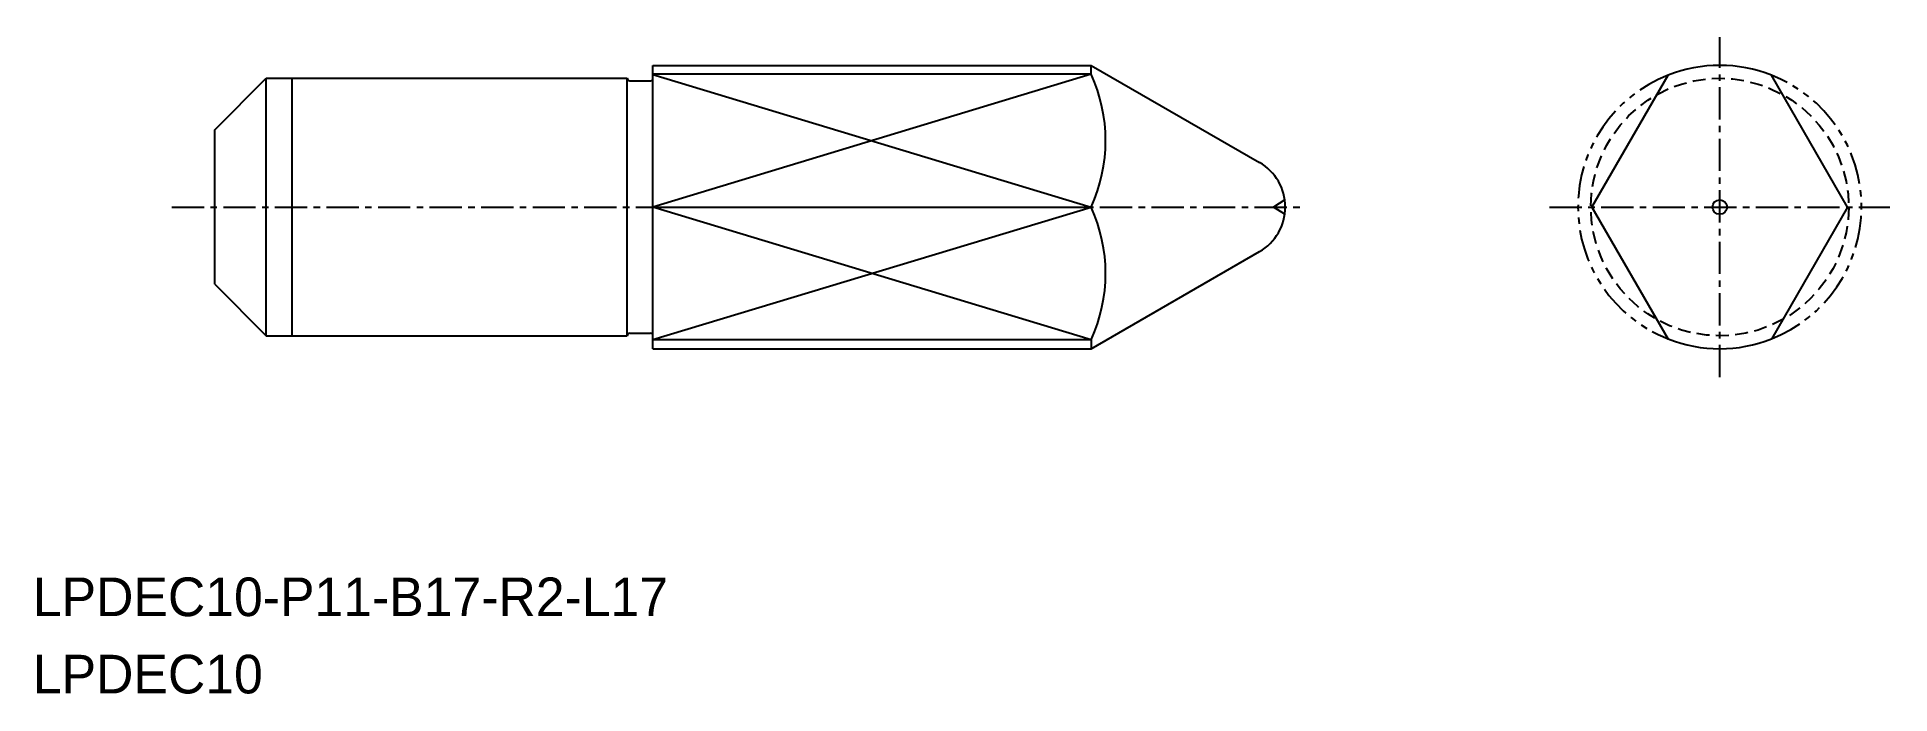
# Model space of a CAD drawing. Extents: x -1736.2 to -1664.4, y -703.1 to -677.6.
import ezdxf

# ---------------------------------------------------------------- set-up
doc = ezdxf.new("R2010")
doc.units = 0
for name, pattern in [('CENTER', [2, 1.25, -0.25, 0.25, -0.25]), ('DASHED', [0.75, 0.5, -0.25]), ('PHANTOM', [2.5, 1.25, -0.25, 0.25, -0.25, 0.25, -0.25])]:
    doc.linetypes.add(name, pattern=pattern)
doc.layers.get('0').update_dxf_attribs({"linetype": 'CONTINUOUS'})
doc.layers.add('CENTER', color=1, linetype='CENTER')

msp = doc.modelspace()

# ---------------------------------------------------------------- linework, layer by layer
for p, q in [((-1712.357, -689.678), (-1712.357, -678.678)), ((-1712.357, -678.678), (-1695.357, -678.678)), ((-1695.357, -679.022), (-1712.357, -679.022)), ((-1695.357, -679.022), (-1695.357, -678.678)), ((-1695.357, -678.678), (-1688.83, -682.446)), ((-1729.357, -681.178), (-1727.357, -679.178)), ((-1727.357, -679.178), (-1713.357, -679.178)), ((-1727.357, -689.178), (-1727.357, -679.178)), ((-1726.357, -689.178), (-1726.357, -679.178)), ((-1713.357, -689.178), (-1713.357, -679.178)), ((-1713.357, -689.178), (-1713.357, -679.178)), ((-1713.257, -679.278), (-1712.457, -679.278)), ((-1712.357, -679.178), (-1712.357, -679.178)), ((-1729.357, -687.178), (-1729.357, -681.178)), ((-1695.357, -689.678), (-1688.83, -685.911)), ((-1729.357, -687.178), (-1727.357, -689.178)), ((-1727.357, -689.178), (-1713.357, -689.178)), ((-1713.257, -689.078), (-1712.457, -689.078)), ((-1712.357, -689.178), (-1712.357, -689.178)), ((-1695.357, -689.335), (-1712.357, -689.335)), ((-1712.357, -689.678), (-1695.357, -689.678)), ((-1695.357, -689.335), (-1695.357, -689.678))]:
    msp.add_line(p, q)
at = {"color": 3, "linetype": 'CONTINUOUS'}
for p, q in [((-1695.357, -679.022), (-1712.357, -684.178)), ((-1712.357, -679.033), (-1695.357, -684.178)), ((-1712.357, -689.324), (-1695.357, -684.178)), ((-1695.357, -689.335), (-1712.357, -684.178))]:
    msp.add_line(p, q, dxfattribs=at)
at = {"color": 7, "linetype": 'CONTINUOUS'}
for p, q in [((-1675.935, -684.178), (-1672.977, -679.055)), ((-1666.019, -684.178), (-1668.977, -679.055)), ((-1712.357, -684.178), (-1695.357, -684.178)), ((-1675.935, -684.178), (-1672.977, -689.302)), ((-1666.019, -684.178), (-1668.977, -689.302))]:
    msp.add_line(p, q, dxfattribs=at)
at = {"color": 3}
for p in [(-1687.851, -683.898), (-1687.851, -684.459)]:
    msp.add_line(p, (-1688.285, -684.178), dxfattribs=at)
at = {"color": 3, "linetype": 'DASHED'}
msp.add_circle((-1670.977, -684.178), 5, dxfattribs=at)
msp.add_circle((-1670.977, -684.178), 0.281)
at = {"color": 7, "linetype": 'CONTINUOUS'}
for centre, start, end in [((-1701.058, -681.6), 335.66472, 24.33528), ((-1701.058, -686.757), 335.66463, 24.3352)]:
    msp.add_arc(centre, 6.257, start, end, dxfattribs=at)
at = {"color": 3, "linetype": 'PHANTOM'}
for start, end in [(111.32369, 248.67631), (291.32369, 68.67631)]:
    msp.add_arc((-1670.977, -684.178), 5.5, start, end, dxfattribs=at)
for centre, radius, start, end in [((-1670.977, -684.178), 5.5, 68.67631, 111.32369), ((-1713.257, -679.178), 0.1, 180, 270), ((-1712.457, -679.178), 0.1, 270, 0), ((-1689.83, -684.178), 2, 300, 60), ((-1713.257, -689.178), 0.1, 90, 180), ((-1712.457, -689.178), 0.1, 0, 90), ((-1670.977, -684.178), 5.5, 248.67631, 291.32369)]:
    msp.add_arc(centre, radius, start, end)
at = {"layer": 'CENTER', "color": 1, "linetype": 'CENTER'}
for p, q in [((-1670.977, -690.778), (-1670.977, -677.578)), ((-1731.02, -684.178), (-1687.241, -684.178)), ((-1677.577, -684.178), (-1664.377, -684.178))]:
    msp.add_line(p, q, dxfattribs=at)

# ---------------------------------------------------------------- texts
for s, p in [('LPDEC10-P11-B17-R2-L17', (-1736.411, -700.061)), ('LPDEC10', (-1736.411, -703.061))]:
    msp.add_text(s, height=1.5).set_placement(p)

doc.saveas('drawing.dxf')
